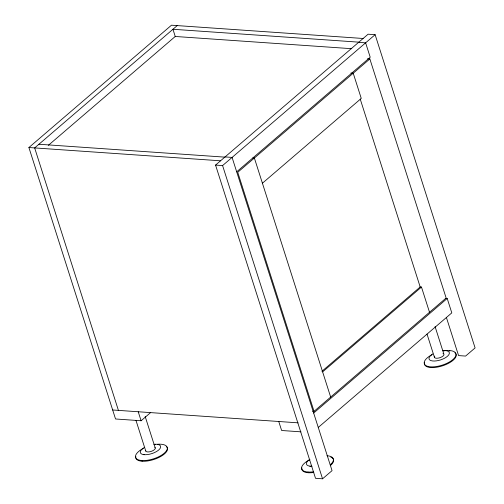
<?xml version="1.0" encoding="UTF-8"?>
<svg xmlns="http://www.w3.org/2000/svg" width="504" height="504" viewBox="0 0 504 504"><rect width="100%" height="100%" fill="white"/><g stroke="black" fill="none" stroke-linecap="round" stroke-linejoin="round"><path stroke-width="0.76" d="M150.602 412.6L141.095 420.758L115.542 418.981L28.904 147.521L171.473 25.2L363.113 38.48M177.225 25.597L34.656 147.918L118.421 410.382M48.378 145.316L175.241 36.471L351.723 48.699M225.061 156.927L232.086 157.412L332.054 470.648L322.547 478.8L315.523 478.315L215.554 165.085L368.103 34.203L375.127 34.688L475.096 347.918L465.589 356.076L458.564 355.585L446.368 317.369M215.554 165.085L222.585 165.57L375.127 34.688M236.685 171.814L370.219 57.248L365.627 42.846L358.596 42.355M314.036 411.346L446.147 298.003L369.854 58.936L237.743 172.286L314.036 411.346L312.474 411.239M262.414 183.217L361.261 98.412L353.222 73.206L350.879 73.042M321.943 371.278L420.191 286.978L360.221 99.067M322.623 371.876L421.47 287.066L429.515 312.272M313.664 413.041L447.206 298.469L451.798 312.871L318.263 427.442M445.252 350.57L445.908 350.564M143.741 454.696L144.396 454.69M309.828 466.213L310.483 466.2M358.835 42.153L172.948 29.27L175.342 36.767M367.511 58.773L369.854 58.936M252.813 157.903L254.375 158.017L330.668 397.076M38.934 144.245L224.822 157.135M28.904 147.521L220.544 160.801M419.908 286.959L421.47 287.066M445.643 298.362L447.206 298.469M112.669 409.985L298.116 422.837M300.989 431.84L281.629 430.498L278.756 421.495M449.606 350.538L449.826 351.238M435.078 326.605L443.911 354.293A4.971 2.041 -17.7 0 1 443.57 355.471L442.934 356.114A4.971 2.041 -17.7 0 1 436.748 358.25A4.971 2.041 -17.7 0 1 434.776 356.108M427.027 334.089L434.429 357.286M222.585 165.57L322.547 478.8M307.988 472.046L308.209 472.739M145.19 416.55L155.219 447.974M138.222 411.755L141.095 420.758M135.948 420.286L145.738 450.967M141.901 460.53L142.122 461.229M442.991 353.518A4.971 2.041 -17.7 0 1 443.602 353.839M443.312 350.929A16.575 6.791 -17.7 0 1 454.224 358.268A16.575 6.791 -17.7 0 1 429.175 366.691A16.575 6.791 -17.7 0 1 431.934 354.759M442.928 350.601A10.603 4.347 -17.7 0 1 447.848 355.9A10.603 4.347 -17.7 0 1 432.401 360.94A10.603 4.347 -17.7 0 1 432.848 353.89M454.942 352.769A16.575 6.791 -17.7 0 1 442.632 365.784A16.575 6.791 -17.7 0 1 424.507 362.704M326.995 455.736A16.575 6.791 -17.7 0 1 330.271 464.776M313.601 471.763A16.575 6.791 -17.7 0 1 301.688 468.89A16.575 6.791 -17.7 0 1 309.935 459.635M330.819 457.147A16.575 6.791 -17.7 0 1 330.492 465.469M313.822 472.456A16.575 6.791 -17.7 0 1 301.896 467.895M311.995 466.219A10.603 4.347 -17.7 0 1 309.569 459.516M154.911 447.521A4.971 2.041 -17.7 0 1 154.873 449.152L154.243 449.795A4.971 2.041 -17.7 0 1 148.611 451.912A4.971 2.041 -17.7 0 1 145.75 450.412M157.28 444.27A16.575 6.791 -17.7 0 1 164.581 452.907A16.575 6.791 -17.7 0 1 139.828 460.253A16.575 6.791 -17.7 0 1 143.237 448.44M153.934 444.736A16.575 6.791 -17.7 0 1 155.295 444.503M166.244 446.45A16.575 6.791 -17.7 0 1 153.94 459.465A16.575 6.791 -17.7 0 1 135.809 456.385M154.237 444.282A10.603 4.347 -17.7 0 1 159.151 449.581A10.603 4.347 -17.7 0 1 143.709 454.621A10.603 4.347 -17.7 0 1 144.157 447.571"/></g></svg>
